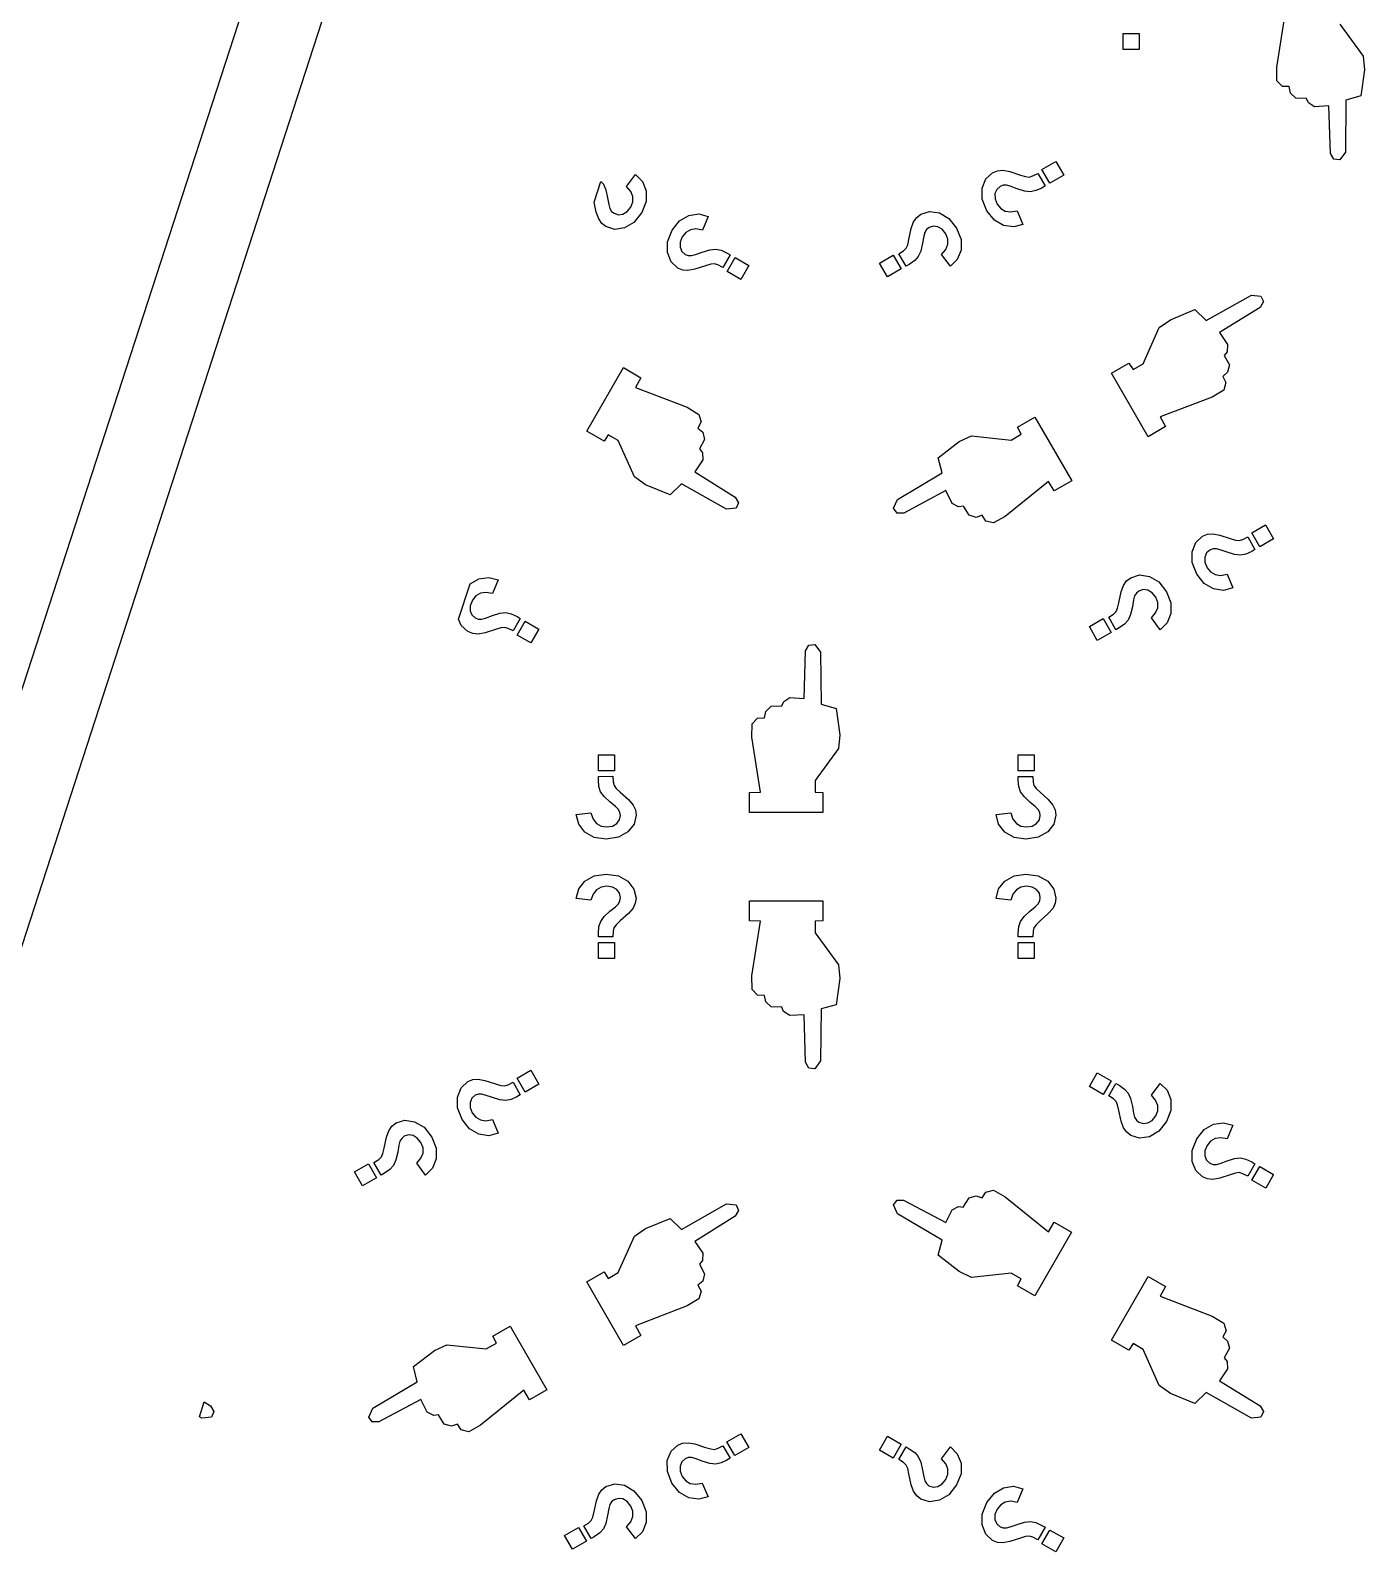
# Model space of a CAD drawing. Header units: metres. Extents: x 20 to 1108, y 20 to 485.
# Drawn here: x 593.2 to 644, y 310 to 368 of the extents above; entities that cross this region are included whole.
import ezdxf

# ---------------------------------------------------------------- set-up
doc = ezdxf.new("R2010")
doc.units = ezdxf.units.M

msp = doc.modelspace()

# ---------------------------------------------------------------- linework, layer by layer
for p, q in [((563.926, 253.826), (638.926, 484.652)), ((642.081, 484.652), (567.081, 253.826)), ((640.68, 366.6), (641.013, 368.687)), ((634.832, 367.268), (634.832, 367.877)), ((634.832, 367.877), (635.44, 367.877)), ((635.44, 367.877), (635.44, 367.268)), ((643.091, 368.241), (643.981, 367.021)), ((635.44, 367.268), (634.832, 367.268)), ((643.981, 367.021), (644.029, 366.496)), ((640.692, 366.081), (640.68, 366.6)), ((644.029, 366.496), (643.892, 365.498)), ((640.897, 365.863), (640.692, 366.081)), ((641.16, 365.853), (640.897, 365.863)), ((641.207, 365.611), (641.16, 365.853)), ((641.41, 365.418), (641.207, 365.611)), ((641.823, 365.406), (641.41, 365.418)), ((641.891, 365.237), (641.823, 365.406)), ((642.123, 365.086), (641.891, 365.237)), ((642.669, 365.12), (642.123, 365.086)), ((642.726, 363.304), (642.669, 365.12)), ((643.321, 365.338), (643.297, 363.36)), ((643.892, 365.498), (643.321, 365.338)), ((642.852, 363.084), (642.726, 363.304)), ((643.297, 363.36), (643.081, 363.062)), ((629.854, 362.569), (630.041, 362.647)), ((630.041, 362.647), (630.247, 362.664)), ((630.247, 362.664), (630.508, 362.616)), ((630.508, 362.616), (630.912, 362.484)), ((631.734, 362.701), (632.259, 363.004)), ((632.038, 362.174), (631.734, 362.701)), ((632.259, 363.004), (632.564, 362.479)), ((643.081, 363.062), (642.852, 363.084)), ((614.669, 361.454), (614.924, 362.24)), ((614.924, 362.24), (615.02, 362.132)), ((615.02, 362.132), (615.115, 361.922)), ((615.905, 362.052), (616.246, 362.501)), ((616.068, 361.859), (615.905, 362.052)), ((616.246, 362.501), (616.509, 362.241)), ((616.509, 362.241), (616.651, 361.885)), ((629.458, 361.983), (629.599, 362.335)), ((629.599, 362.335), (629.854, 362.569)), ((630.137, 362.047), (630.011, 361.935)), ((630.256, 362.092), (630.137, 362.047)), ((630.382, 362.096), (630.256, 362.092)), ((630.522, 362.058), (630.382, 362.096)), ((630.79, 361.96), (630.522, 362.058)), ((630.912, 362.484), (631.112, 362.423)), ((631.112, 362.423), (631.253, 362.408)), ((631.253, 362.408), (631.39, 362.449)), ((631.39, 362.449), (631.579, 362.547)), ((631.579, 362.547), (631.854, 362.069)), ((631.854, 362.069), (631.725, 361.99)), ((632.564, 362.479), (632.038, 362.174)), ((614.752, 361.063), (614.669, 361.454)), ((615.115, 361.922), (615.184, 361.62)), ((615.184, 361.62), (615.228, 361.366)), ((616.146, 361.662), (616.068, 361.859)), ((616.07, 361.263), (616.146, 361.46)), ((616.146, 361.46), (616.146, 361.662)), ((616.65, 361.475), (616.483, 361.052)), ((616.651, 361.885), (616.65, 361.475)), ((629.462, 361.566), (629.458, 361.983)), ((629.636, 361.123), (629.462, 361.566)), ((630.011, 361.935), (629.945, 361.775)), ((629.945, 361.775), (629.946, 361.581)), ((629.946, 361.581), (630.026, 361.375)), ((631.076, 361.872), (630.79, 361.96)), ((631.302, 361.849), (631.076, 361.872)), ((631.505, 361.891), (631.302, 361.849)), ((631.725, 361.99), (631.505, 361.891)), ((614.842, 360.811), (614.752, 361.063)), ((615.228, 361.366), (615.268, 361.209)), ((615.268, 361.209), (615.336, 361.099)), ((615.336, 361.099), (615.429, 361.025)), ((615.429, 361.025), (615.594, 360.971)), ((615.594, 360.971), (615.767, 360.993)), ((615.767, 360.993), (615.931, 361.088)), ((615.931, 361.088), (616.07, 361.263)), ((616.483, 361.052), (616.187, 360.676)), ((617.922, 360.743), (618.274, 360.946)), ((618.274, 360.946), (618.653, 361.003)), ((618.653, 361.003), (619.012, 360.904)), ((619.012, 360.904), (618.793, 360.385)), ((626.842, 360.698), (626.964, 360.868)), ((626.964, 360.868), (627.121, 360.992)), ((627.121, 360.992), (627.453, 361.095)), ((627.453, 361.095), (627.829, 361.042)), ((627.829, 361.042), (628.189, 360.829)), ((629.922, 360.766), (629.636, 361.123)), ((630.026, 361.375), (630.162, 361.209)), ((630.162, 361.209), (630.334, 361.109)), ((630.334, 361.109), (630.545, 361.078)), ((630.545, 361.078), (630.792, 361.123)), ((630.792, 361.123), (631.011, 360.604)), ((614.964, 360.64), (614.842, 360.811)), ((615.12, 360.517), (614.964, 360.64)), ((615.454, 360.412), (615.12, 360.517)), ((615.829, 360.467), (615.454, 360.412)), ((616.187, 360.676), (615.829, 360.467)), ((617.462, 359.942), (617.637, 360.385)), ((617.637, 360.385), (617.922, 360.743)), ((618.163, 360.299), (618.026, 360.131)), ((618.335, 360.401), (618.163, 360.299)), ((618.546, 360.432), (618.335, 360.401)), ((618.793, 360.385), (618.546, 360.432)), ((626.666, 360.033), (626.754, 360.447)), ((626.754, 360.447), (626.842, 360.698)), ((627.269, 360.299), (627.23, 360.148)), ((627.335, 360.405), (627.269, 360.299)), ((627.432, 360.484), (627.335, 360.405)), ((627.595, 360.537), (627.432, 360.484)), ((627.767, 360.516), (627.595, 360.537)), ((627.931, 360.42), (627.767, 360.516)), ((628.07, 360.244), (627.931, 360.42)), ((628.189, 360.829), (628.483, 360.457)), ((628.483, 360.457), (628.651, 360.031)), ((630.272, 360.563), (629.922, 360.766)), ((630.657, 360.506), (630.272, 360.563)), ((631.011, 360.604), (630.657, 360.506)), ((617.459, 359.526), (617.462, 359.942)), ((617.946, 359.928), (617.945, 359.734)), ((617.945, 359.734), (618.011, 359.574)), ((618.026, 360.131), (617.946, 359.928)), ((626.561, 359.699), (626.62, 359.829)), ((626.62, 359.829), (626.666, 360.033)), ((627.183, 359.885), (627.114, 359.583)), ((627.23, 360.148), (627.183, 359.885)), ((628.069, 359.65), (628.147, 359.845)), ((628.147, 360.046), (628.07, 360.244)), ((628.147, 359.845), (628.147, 360.046)), ((628.651, 360.031), (628.651, 359.624)), ((617.599, 359.175), (617.459, 359.526)), ((617.855, 358.938), (617.599, 359.175)), ((618.011, 359.574), (618.138, 359.46)), ((618.138, 359.46), (618.255, 359.416)), ((618.255, 359.416), (618.382, 359.412)), ((618.382, 359.412), (618.529, 359.452)), ((618.529, 359.452), (618.791, 359.549)), ((618.791, 359.549), (619.076, 359.636)), ((619.076, 359.636), (619.302, 359.661)), ((619.302, 359.661), (619.504, 359.618)), ((619.504, 359.618), (619.737, 359.511)), ((619.854, 359.442), (619.579, 358.961)), ((619.733, 358.808), (620.038, 359.335)), ((619.737, 359.511), (619.854, 359.442)), ((620.038, 359.335), (620.565, 359.03)), ((625.542, 359.125), (626.069, 359.43)), ((626.069, 359.43), (626.374, 358.903)), ((626.279, 359.486), (626.458, 359.601)), ((626.556, 359.009), (626.279, 359.486)), ((626.458, 359.601), (626.561, 359.699)), ((626.887, 359.226), (626.675, 359.074)), ((627.021, 359.376), (626.887, 359.226)), ((627.114, 359.583), (627.021, 359.376)), ((627.906, 359.456), (628.069, 359.65)), ((628.247, 359.007), (627.906, 359.456)), ((628.509, 359.267), (628.247, 359.007)), ((628.651, 359.624), (628.509, 359.267)), ((618.045, 358.861), (617.855, 358.938)), ((618.243, 358.843), (618.045, 358.861)), ((618.511, 358.893), (618.243, 358.843)), ((618.913, 359.023), (618.511, 358.893)), ((619.112, 359.084), (618.913, 359.023)), ((619.254, 359.101), (619.112, 359.084)), ((619.389, 359.061), (619.254, 359.101)), ((619.579, 358.961), (619.389, 359.061)), ((620.261, 358.503), (619.733, 358.808)), ((620.565, 359.03), (620.261, 358.503)), ((625.846, 358.6), (625.542, 359.125)), ((626.374, 358.903), (625.846, 358.6)), ((626.675, 359.074), (626.556, 359.009)), ((637.992, 356.939), (639.715, 357.907)), ((640.049, 357.441), (638.505, 356.483)), ((639.715, 357.907), (640.081, 357.867)), ((640.176, 357.658), (640.049, 357.441)), ((640.081, 357.867), (640.176, 357.658)), ((636.206, 356.672), (636.63, 356.971)), ((636.63, 356.971), (637.565, 357.354)), ((637.565, 357.354), (637.992, 356.939)), ((635.591, 355.289), (636.206, 356.672)), ((638.505, 356.483), (638.808, 356.025)), ((638.793, 355.751), (638.68, 355.608)), ((638.808, 356.025), (638.793, 355.751)), ((614.385, 352.718), (615.786, 355.143)), ((615.786, 355.143), (616.448, 354.759)), ((634.385, 354.935), (635.048, 355.318)), ((635.048, 355.318), (635.206, 355.068)), ((635.206, 355.068), (635.591, 355.289)), ((638.68, 355.608), (638.876, 355.247)), ((638.876, 355.247), (638.81, 354.97)), ((616.448, 354.759), (616.246, 354.386)), ((635.786, 352.511), (634.385, 354.935)), ((638.81, 354.97), (638.627, 354.81)), ((638.627, 354.81), (638.748, 354.576)), ((638.748, 354.576), (638.661, 354.289)), ((616.246, 354.386), (618.22, 353.632)), ((638.219, 354.021), (636.245, 353.266)), ((638.661, 354.289), (638.219, 354.021)), ((618.22, 353.632), (618.663, 353.363)), ((618.663, 353.363), (618.749, 353.076)), ((618.749, 353.076), (618.627, 352.842)), ((618.627, 352.842), (618.812, 352.682)), ((630.806, 352.868), (631.469, 353.251)), ((630.945, 352.607), (630.806, 352.868)), ((631.469, 353.251), (632.868, 350.827)), ((636.448, 352.893), (635.786, 352.511)), ((636.245, 353.266), (636.448, 352.893)), ((615.048, 352.335), (614.385, 352.718)), ((615.206, 352.585), (615.048, 352.335)), ((615.591, 352.364), (615.206, 352.585)), ((616.206, 350.982), (615.591, 352.364)), ((618.878, 352.408), (618.68, 352.045)), ((618.812, 352.682), (618.878, 352.408)), ((627.784, 351.705), (628.585, 352.326)), ((628.585, 352.326), (629.056, 352.543)), ((629.056, 352.543), (630.559, 352.383)), ((630.559, 352.383), (630.945, 352.607)), ((618.809, 351.627), (618.505, 351.171)), ((618.68, 352.045), (618.795, 351.9)), ((618.795, 351.9), (618.809, 351.627)), ((627.931, 351.129), (627.784, 351.705)), ((618.505, 351.171), (620.049, 350.212)), ((626.229, 350.12), (627.931, 351.129)), ((616.631, 350.681), (616.206, 350.982)), ((617.566, 350.3), (616.631, 350.681)), ((617.992, 350.715), (617.566, 350.3)), ((619.715, 349.745), (617.992, 350.715)), ((628.069, 350.456), (626.465, 349.599)), ((628.311, 349.966), (628.069, 350.456)), ((631.984, 350.806), (630.339, 349.472)), ((632.206, 350.445), (631.984, 350.806)), ((632.868, 350.827), (632.206, 350.445)), ((620.049, 350.212), (620.176, 349.992)), ((620.176, 349.992), (620.082, 349.784)), ((626.082, 349.785), (626.229, 350.12)), ((628.557, 349.842), (628.311, 349.966)), ((628.739, 349.868), (628.557, 349.842)), ((628.956, 349.519), (628.739, 349.868)), ((620.082, 349.784), (619.715, 349.745)), ((626.215, 349.598), (626.082, 349.785)), ((626.465, 349.599), (626.215, 349.598)), ((629.227, 349.436), (628.956, 349.519)), ((629.456, 349.516), (629.227, 349.436)), ((629.596, 349.295), (629.456, 349.516)), ((629.89, 349.226), (629.596, 349.295)), ((630.339, 349.472), (629.89, 349.226)), ((637.599, 348.479), (637.853, 348.715)), ((637.853, 348.715), (638.04, 348.79)), ((638.04, 348.79), (638.247, 348.808)), ((638.247, 348.808), (638.508, 348.76)), ((638.508, 348.76), (638.913, 348.628)), ((639.392, 348.593), (639.578, 348.691)), ((639.578, 348.691), (639.854, 348.212)), ((639.732, 348.845), (640.26, 349.15)), ((640.037, 348.318), (639.732, 348.845)), ((640.26, 349.15), (640.565, 348.622)), ((637.458, 348.125), (637.599, 348.479)), ((637.462, 347.71), (637.458, 348.125)), ((638.137, 348.192), (638.011, 348.078)), ((638.255, 348.236), (638.137, 348.192)), ((638.382, 348.24), (638.255, 348.236)), ((638.522, 348.201), (638.382, 348.24)), ((638.79, 348.104), (638.522, 348.201)), ((639.076, 348.017), (638.79, 348.104)), ((638.913, 348.628), (639.11, 348.568)), ((639.11, 348.568), (639.252, 348.552)), ((639.252, 348.552), (639.392, 348.593)), ((639.727, 348.136), (639.504, 348.034)), ((639.854, 348.212), (639.727, 348.136)), ((640.565, 348.622), (640.037, 348.318)), ((637.636, 347.268), (637.462, 347.71)), ((638.011, 348.078), (637.945, 347.917)), ((637.945, 347.917), (637.945, 347.728)), ((637.945, 347.728), (638.029, 347.518)), ((639.301, 347.992), (639.076, 348.017)), ((639.504, 348.034), (639.301, 347.992)), ((609.939, 346.897), (610.274, 347.091)), ((610.274, 347.091), (610.653, 347.147)), ((610.653, 347.147), (611.011, 347.049)), ((611.011, 347.049), (610.791, 346.529)), ((634.842, 346.843), (634.963, 347.014)), ((634.963, 347.014), (635.12, 347.137)), ((635.12, 347.137), (635.453, 347.24)), ((635.453, 347.24), (635.829, 347.186)), ((635.829, 347.186), (636.187, 346.977)), ((636.187, 346.977), (636.483, 346.602)), ((637.922, 346.909), (637.636, 347.268)), ((638.029, 347.518), (638.162, 347.354)), ((638.162, 347.354), (638.334, 347.253)), ((638.334, 347.253), (638.545, 347.222)), ((638.545, 347.222), (638.792, 347.267)), ((638.792, 347.267), (639.011, 346.747)), ((609.504, 345.557), (609.939, 346.897)), ((610.162, 346.443), (610.029, 346.277)), ((610.334, 346.544), (610.162, 346.443)), ((610.547, 346.575), (610.334, 346.544)), ((610.791, 346.529), (610.547, 346.575)), ((634.666, 346.179), (634.753, 346.592)), ((634.753, 346.592), (634.842, 346.843)), ((635.267, 346.444), (635.229, 346.293)), ((635.333, 346.549), (635.267, 346.444)), ((635.431, 346.629), (635.333, 346.549)), ((635.594, 346.682), (635.431, 346.629)), ((635.766, 346.66), (635.594, 346.682)), ((635.931, 346.565), (635.766, 346.66)), ((636.07, 346.389), (635.931, 346.565)), ((636.146, 346.192), (636.07, 346.389)), ((636.483, 346.602), (636.65, 346.176)), ((638.272, 346.706), (637.922, 346.909)), ((638.656, 346.651), (638.272, 346.706)), ((639.011, 346.747), (638.656, 346.651)), ((610.029, 346.277), (609.945, 346.07)), ((609.945, 346.07), (609.945, 345.878)), ((609.945, 345.878), (610.012, 345.719)), ((611.076, 345.78), (611.302, 345.804)), ((611.302, 345.804), (611.501, 345.763)), ((634.457, 345.744), (634.562, 345.846)), ((634.562, 345.846), (634.617, 345.971)), ((634.617, 345.971), (634.666, 346.179)), ((635.182, 346.029), (635.113, 345.728)), ((635.229, 346.293), (635.182, 346.029)), ((635.906, 345.601), (636.068, 345.793)), ((636.068, 345.793), (636.146, 345.99)), ((636.146, 345.99), (636.146, 346.192)), ((636.65, 346.176), (636.651, 345.771)), ((609.598, 345.319), (609.504, 345.557)), ((609.854, 345.082), (609.598, 345.319)), ((610.012, 345.719), (610.137, 345.605)), ((610.137, 345.605), (610.255, 345.561)), ((610.255, 345.561), (610.381, 345.556)), ((610.381, 345.556), (610.529, 345.596)), ((610.529, 345.596), (610.792, 345.693)), ((610.792, 345.693), (611.076, 345.78)), ((611.114, 345.229), (610.912, 345.166)), ((611.254, 345.244), (611.114, 345.229)), ((611.388, 345.204), (611.254, 345.244)), ((611.578, 345.106), (611.388, 345.204)), ((611.501, 345.763), (611.736, 345.656)), ((611.853, 345.583), (611.578, 345.106)), ((611.733, 344.952), (612.037, 345.479)), ((611.736, 345.656), (611.853, 345.583)), ((612.037, 345.479), (612.564, 345.175)), ((633.541, 345.271), (634.068, 345.575)), ((633.845, 344.743), (633.541, 345.271)), ((634.068, 345.575), (634.374, 345.048)), ((634.281, 345.632), (634.457, 345.744)), ((634.556, 345.153), (634.281, 345.632)), ((634.676, 345.22), (634.556, 345.153)), ((634.886, 345.369), (634.676, 345.22)), ((635.022, 345.522), (634.886, 345.369)), ((635.113, 345.728), (635.022, 345.522)), ((636.246, 345.151), (635.906, 345.601)), ((636.507, 345.411), (636.246, 345.151)), ((636.651, 345.771), (636.507, 345.411)), ((610.045, 345.006), (609.854, 345.082)), ((610.243, 344.987), (610.045, 345.006)), ((610.511, 345.036), (610.243, 344.987)), ((610.912, 345.166), (610.511, 345.036)), ((612.26, 344.648), (611.733, 344.952)), ((612.564, 345.175), (612.26, 344.648)), ((634.374, 345.048), (633.845, 344.743)), ((622.669, 342.532), (622.727, 344.349)), ((622.727, 344.349), (622.853, 344.568)), ((622.853, 344.568), (623.082, 344.591)), ((623.082, 344.591), (623.297, 344.293)), ((623.297, 344.293), (623.321, 342.316)), ((621.824, 342.246), (621.893, 342.417)), ((621.893, 342.417), (622.123, 342.568)), ((622.123, 342.568), (622.669, 342.532)), ((623.321, 342.316), (623.892, 342.155)), ((620.692, 341.571), (620.898, 341.788)), ((620.898, 341.788), (621.161, 341.801)), ((621.161, 341.801), (621.207, 342.041)), ((621.207, 342.041), (621.41, 342.234)), ((621.41, 342.234), (621.824, 342.246)), ((623.892, 342.155), (624.03, 341.152)), ((620.681, 341.056), (620.692, 341.571)), ((624.03, 341.152), (623.982, 340.632)), ((621.013, 338.966), (620.681, 341.056)), ((623.982, 340.632), (623.092, 339.412)), ((614.832, 339.776), (614.832, 340.386)), ((614.832, 340.386), (615.441, 340.386)), ((615.441, 340.386), (615.441, 339.776)), ((630.831, 340.385), (631.441, 340.386)), ((630.832, 339.776), (630.831, 340.385)), ((631.441, 340.386), (631.441, 339.776)), ((614.83, 339.416), (614.832, 339.565)), ((614.853, 339.173), (614.83, 339.416)), ((615.441, 339.776), (614.832, 339.776)), ((614.832, 339.565), (615.385, 339.566)), ((615.385, 339.566), (615.394, 339.351)), ((623.092, 339.412), (623.092, 338.966)), ((630.829, 339.416), (630.832, 339.565)), ((630.852, 339.174), (630.829, 339.416)), ((631.441, 339.776), (630.832, 339.776)), ((630.832, 339.565), (631.383, 339.565)), ((631.383, 339.565), (631.395, 339.346)), ((614.917, 338.98), (614.853, 339.173)), ((615.051, 338.793), (614.917, 338.98)), ((615.394, 339.351), (615.427, 339.215)), ((615.427, 339.215), (615.511, 339.101)), ((615.511, 339.101), (615.666, 338.958)), ((615.666, 338.958), (615.976, 338.68)), ((620.589, 338.191), (620.59, 338.954)), ((620.59, 338.954), (621.013, 338.966)), ((623.092, 338.966), (623.389, 338.955)), ((623.389, 338.955), (623.389, 338.19)), ((630.919, 338.979), (630.852, 339.174)), ((631.052, 338.793), (630.919, 338.979)), ((631.395, 339.346), (631.425, 339.218)), ((631.425, 339.218), (631.512, 339.099)), ((631.512, 339.099), (631.666, 338.958)), ((631.666, 338.958), (631.976, 338.68)), ((615.273, 338.588), (615.051, 338.793)), ((615.484, 338.41), (615.273, 338.588)), ((615.592, 338.304), (615.484, 338.41)), ((615.654, 338.191), (615.592, 338.304)), ((615.976, 338.68), (616.154, 338.469)), ((616.154, 338.469), (616.239, 338.284)), ((616.239, 338.284), (616.268, 338.086)), ((631.275, 338.585), (631.052, 338.793)), ((631.482, 338.412), (631.275, 338.585)), ((631.594, 338.304), (631.482, 338.412)), ((631.654, 338.19), (631.594, 338.304)), ((631.976, 338.68), (632.154, 338.469)), ((632.154, 338.469), (632.238, 338.284)), ((632.238, 338.284), (632.267, 338.086)), ((613.985, 338.104), (614.545, 338.173)), ((614.08, 337.742), (613.985, 338.104)), ((614.317, 337.443), (614.08, 337.742)), ((614.545, 338.173), (614.629, 337.937)), ((614.629, 337.937), (614.76, 337.77)), ((614.76, 337.77), (614.938, 337.668)), ((614.938, 337.668), (615.144, 337.636)), ((615.144, 337.636), (615.367, 337.669)), ((615.367, 337.669), (615.533, 337.765)), ((615.533, 337.765), (615.637, 337.901)), ((615.637, 337.901), (615.672, 338.068)), ((615.672, 338.068), (615.654, 338.191)), ((616.19, 337.743), (615.957, 337.448)), ((616.268, 338.086), (616.19, 337.743)), ((623.389, 338.19), (620.589, 338.191)), ((629.986, 338.104), (630.545, 338.173)), ((630.08, 337.743), (629.986, 338.104)), ((630.317, 337.443), (630.08, 337.743)), ((630.545, 338.173), (630.629, 337.937)), ((630.629, 337.937), (630.76, 337.77)), ((630.76, 337.77), (630.934, 337.67)), ((630.934, 337.67), (631.148, 337.637)), ((631.148, 337.637), (631.366, 337.67)), ((631.366, 337.67), (631.533, 337.766)), ((631.533, 337.766), (631.636, 337.901)), ((631.636, 337.901), (631.673, 338.071)), ((631.673, 338.071), (631.654, 338.19)), ((632.19, 337.743), (631.957, 337.446)), ((632.267, 338.086), (632.19, 337.743)), ((614.672, 337.239), (614.317, 337.443)), ((615.122, 337.174), (614.672, 337.239)), ((615.594, 337.241), (615.122, 337.174)), ((615.957, 337.448), (615.594, 337.241)), ((630.671, 337.24), (630.317, 337.443)), ((631.122, 337.172), (630.671, 337.24)), ((631.594, 337.243), (631.122, 337.172)), ((631.957, 337.446), (631.594, 337.243)), ((614.08, 335.271), (614.316, 335.568)), ((614.316, 335.568), (614.671, 335.773)), ((614.671, 335.773), (615.121, 335.841)), ((614.934, 335.343), (614.759, 335.243)), ((615.147, 335.376), (614.934, 335.343)), ((615.121, 335.841), (615.592, 335.771)), ((615.365, 335.344), (615.147, 335.376)), ((615.531, 335.248), (615.365, 335.344)), ((615.592, 335.771), (615.957, 335.564)), ((615.957, 335.564), (616.188, 335.27)), ((630.08, 335.271), (630.316, 335.568)), ((630.316, 335.568), (630.671, 335.773)), ((630.671, 335.773), (631.122, 335.841)), ((630.934, 335.343), (630.76, 335.243)), ((631.148, 335.376), (630.934, 335.343)), ((631.122, 335.841), (631.593, 335.771)), ((631.366, 335.344), (631.148, 335.376)), ((631.532, 335.248), (631.366, 335.344)), ((631.593, 335.771), (631.957, 335.564)), ((631.957, 335.564), (632.189, 335.27)), ((613.985, 334.909), (614.08, 335.271)), ((614.543, 334.84), (613.985, 334.909)), ((614.627, 335.075), (614.543, 334.84)), ((614.759, 335.243), (614.627, 335.075)), ((615.637, 335.109), (615.531, 335.248)), ((615.594, 334.711), (615.653, 334.82)), ((615.672, 334.942), (615.637, 335.109)), ((615.653, 334.82), (615.672, 334.942)), ((616.188, 335.27), (616.266, 334.927)), ((616.266, 334.927), (616.237, 334.726)), ((620.589, 334.058), (620.589, 334.823)), ((620.589, 334.823), (623.389, 334.823)), ((623.389, 334.823), (623.389, 334.058)), ((629.986, 334.909), (630.08, 335.271)), ((630.544, 334.84), (629.986, 334.909)), ((630.628, 335.075), (630.544, 334.84)), ((630.76, 335.243), (630.628, 335.075)), ((631.637, 335.109), (631.532, 335.248)), ((631.595, 334.711), (631.654, 334.82)), ((631.673, 334.942), (631.637, 335.109)), ((631.654, 334.82), (631.673, 334.942)), ((632.189, 335.27), (632.267, 334.927)), ((632.267, 334.927), (632.238, 334.726)), ((614.918, 334.035), (615.051, 334.22)), ((615.051, 334.22), (615.269, 334.421)), ((615.269, 334.421), (615.477, 334.595)), ((615.477, 334.595), (615.594, 334.711)), ((615.977, 334.336), (615.666, 334.055)), ((616.155, 334.546), (615.977, 334.336)), ((616.237, 334.726), (616.155, 334.546)), ((630.918, 334.035), (631.052, 334.22)), ((631.052, 334.22), (631.269, 334.421)), ((631.269, 334.421), (631.477, 334.595)), ((631.477, 334.595), (631.595, 334.711)), ((631.977, 334.336), (631.666, 334.055)), ((632.156, 334.546), (631.977, 334.336)), ((632.238, 334.726), (632.156, 334.546)), ((614.829, 333.574), (614.854, 333.844)), ((614.854, 333.844), (614.918, 334.035)), ((615.394, 333.666), (615.383, 333.447)), ((615.425, 333.796), (615.394, 333.666)), ((615.511, 333.911), (615.425, 333.796)), ((615.666, 334.055), (615.511, 333.911)), ((621.012, 334.046), (620.589, 334.058)), ((620.68, 331.959), (621.012, 334.046)), ((623.389, 334.058), (623.091, 334.046)), ((623.091, 334.046), (623.091, 333.601)), ((623.091, 333.601), (623.981, 332.38)), ((630.829, 333.574), (630.854, 333.844)), ((630.854, 333.844), (630.918, 334.035)), ((631.395, 333.666), (631.383, 333.447)), ((631.426, 333.796), (631.395, 333.666)), ((631.511, 333.911), (631.426, 333.796)), ((631.666, 334.055), (631.511, 333.911)), ((614.832, 333.447), (614.829, 333.574)), ((615.383, 333.447), (614.832, 333.447)), ((614.832, 332.627), (614.832, 333.236)), ((614.832, 333.236), (615.44, 333.236)), ((615.44, 333.236), (615.44, 332.627)), ((630.833, 333.447), (630.829, 333.574)), ((630.832, 332.627), (630.832, 333.236)), ((630.832, 333.236), (631.441, 333.236)), ((631.383, 333.447), (630.833, 333.447)), ((631.441, 333.236), (631.441, 332.627)), ((615.44, 332.627), (614.832, 332.627)), ((631.441, 332.627), (630.832, 332.627)), ((620.692, 331.441), (620.68, 331.959)), ((623.981, 332.38), (624.029, 331.856)), ((620.897, 331.223), (620.692, 331.441)), ((624.029, 331.856), (623.892, 330.858)), ((621.16, 331.212), (620.897, 331.223)), ((621.207, 330.971), (621.16, 331.212)), ((621.41, 330.777), (621.207, 330.971)), ((621.823, 330.766), (621.41, 330.777)), ((621.891, 330.596), (621.823, 330.766)), ((623.321, 330.697), (623.297, 328.72)), ((623.892, 330.858), (623.321, 330.697)), ((622.123, 330.445), (621.891, 330.596)), ((622.669, 330.48), (622.123, 330.445)), ((622.726, 328.664), (622.669, 330.48)), ((622.852, 328.443), (622.726, 328.664)), ((623.081, 328.421), (622.852, 328.443)), ((623.297, 328.72), (623.081, 328.421)), ((609.599, 327.694), (609.854, 327.929)), ((609.854, 327.929), (610.041, 328.005)), ((610.041, 328.005), (610.247, 328.024)), ((610.247, 328.024), (610.508, 327.976)), ((610.508, 327.976), (610.912, 327.844)), ((610.912, 327.844), (611.112, 327.783)), ((611.253, 327.768), (611.39, 327.809)), ((611.39, 327.809), (611.579, 327.906)), ((611.579, 327.906), (611.854, 327.429)), ((611.734, 328.061), (612.259, 328.364)), ((612.038, 327.533), (611.734, 328.061)), ((612.564, 327.837), (612.038, 327.533)), ((612.259, 328.364), (612.564, 327.837)), ((633.541, 327.741), (633.845, 328.27)), ((633.845, 328.27), (634.374, 327.965)), ((634.374, 327.965), (634.069, 327.437)), ((634.278, 327.381), (634.555, 327.859)), ((634.555, 327.859), (634.679, 327.79)), ((635.905, 327.412), (636.246, 327.86)), ((636.246, 327.86), (636.509, 327.601)), ((609.458, 327.341), (609.599, 327.694)), ((609.462, 326.925), (609.458, 327.341)), ((610.011, 327.294), (609.945, 327.134)), ((610.137, 327.407), (610.011, 327.294)), ((610.256, 327.452), (610.137, 327.407)), ((610.382, 327.456), (610.256, 327.452)), ((610.522, 327.417), (610.382, 327.456)), ((610.79, 327.319), (610.522, 327.417)), ((611.076, 327.233), (610.79, 327.319)), ((611.302, 327.208), (611.076, 327.233)), ((611.112, 327.783), (611.253, 327.768)), ((611.505, 327.25), (611.302, 327.208)), ((611.725, 327.35), (611.505, 327.25)), ((611.854, 327.429), (611.725, 327.35)), ((634.069, 327.437), (633.541, 327.741)), ((634.457, 327.268), (634.278, 327.381)), ((634.562, 327.166), (634.457, 327.268)), ((634.679, 327.79), (634.885, 327.644)), ((634.885, 327.644), (635.02, 327.491)), ((635.02, 327.491), (635.114, 327.282)), ((635.114, 327.282), (635.184, 326.98)), ((636.068, 327.219), (635.905, 327.412)), ((636.146, 327.022), (636.068, 327.219)), ((636.509, 327.601), (636.651, 327.245)), ((636.651, 327.245), (636.65, 326.833)), ((609.636, 326.484), (609.462, 326.925)), ((609.945, 327.134), (609.946, 326.941)), ((609.946, 326.941), (610.026, 326.735)), ((610.026, 326.735), (610.162, 326.568)), ((634.618, 327.04), (634.562, 327.166)), ((634.665, 326.831), (634.618, 327.04)), ((634.752, 326.422), (634.665, 326.831)), ((635.184, 326.98), (635.228, 326.726)), ((635.228, 326.726), (635.268, 326.569)), ((636.07, 326.623), (636.146, 326.82)), ((636.146, 326.82), (636.146, 327.022)), ((636.65, 326.833), (636.483, 326.411)), ((606.754, 325.807), (606.842, 326.058)), ((606.842, 326.058), (606.964, 326.228)), ((606.964, 326.228), (607.121, 326.352)), ((607.121, 326.352), (607.453, 326.455)), ((607.453, 326.455), (607.829, 326.401)), ((607.829, 326.401), (608.189, 326.189)), ((608.189, 326.189), (608.483, 325.817)), ((609.922, 326.125), (609.636, 326.484)), ((610.272, 325.922), (609.922, 326.125)), ((610.162, 326.568), (610.334, 326.469)), ((610.334, 326.469), (610.545, 326.438)), ((610.545, 326.438), (610.792, 326.483)), ((610.792, 326.483), (611.011, 325.962)), ((634.842, 326.169), (634.752, 326.422)), ((634.964, 325.999), (634.842, 326.169)), ((635.268, 326.569), (635.336, 326.458)), ((635.336, 326.458), (635.429, 326.384)), ((635.429, 326.384), (635.594, 326.33)), ((635.594, 326.33), (635.767, 326.353)), ((635.767, 326.353), (635.931, 326.447)), ((635.931, 326.447), (636.07, 326.623)), ((636.483, 326.411), (636.187, 326.036)), ((637.637, 325.744), (637.922, 326.103)), ((637.922, 326.103), (638.274, 326.306)), ((638.274, 326.306), (638.653, 326.362)), ((638.653, 326.362), (639.012, 326.264)), ((639.012, 326.264), (638.793, 325.745)), ((606.666, 325.393), (606.754, 325.807)), ((607.23, 325.507), (607.183, 325.245)), ((607.269, 325.658), (607.23, 325.507)), ((607.335, 325.765), (607.269, 325.658)), ((607.432, 325.844), (607.335, 325.765)), ((607.595, 325.898), (607.432, 325.844)), ((607.767, 325.875), (607.595, 325.898)), ((607.931, 325.779), (607.767, 325.875)), ((608.07, 325.605), (607.931, 325.779)), ((608.147, 325.406), (608.07, 325.605)), ((608.483, 325.817), (608.651, 325.391)), ((610.657, 325.866), (610.272, 325.922)), ((611.011, 325.962), (610.657, 325.866)), ((635.119, 325.876), (634.964, 325.999)), ((635.454, 325.772), (635.119, 325.876)), ((635.829, 325.827), (635.454, 325.772)), ((636.187, 326.036), (635.829, 325.827)), ((637.462, 325.301), (637.637, 325.744)), ((638.026, 325.49), (637.946, 325.287)), ((638.163, 325.659), (638.026, 325.49)), ((638.335, 325.76), (638.163, 325.659)), ((638.546, 325.791), (638.335, 325.76)), ((638.793, 325.745), (638.546, 325.791)), ((606.279, 324.846), (606.458, 324.96)), ((606.458, 324.96), (606.561, 325.059)), ((606.561, 325.059), (606.62, 325.19)), ((606.62, 325.19), (606.666, 325.393)), ((607.114, 324.943), (607.021, 324.735)), ((607.183, 325.245), (607.114, 324.943)), ((607.906, 324.817), (608.069, 325.009)), ((608.069, 325.009), (608.147, 325.205)), ((608.147, 325.205), (608.147, 325.406)), ((608.651, 324.984), (608.509, 324.626)), ((608.651, 325.391), (608.651, 324.984)), ((637.459, 324.885), (637.462, 325.301)), ((637.946, 325.287), (637.945, 325.094)), ((637.945, 325.094), (638.011, 324.934)), ((638.011, 324.934), (638.138, 324.82)), ((638.529, 324.812), (638.792, 324.908)), ((638.792, 324.908), (639.076, 324.995)), ((639.076, 324.995), (639.302, 325.021)), ((639.302, 325.021), (639.504, 324.978)), ((639.504, 324.978), (639.737, 324.871)), ((605.542, 324.484), (606.069, 324.79)), ((605.846, 323.959), (605.542, 324.484)), ((606.069, 324.79), (606.374, 324.263)), ((606.556, 324.369), (606.279, 324.846)), ((606.675, 324.434), (606.556, 324.369)), ((606.887, 324.584), (606.675, 324.434)), ((607.021, 324.735), (606.887, 324.584)), ((608.247, 324.366), (607.906, 324.817)), ((608.509, 324.626), (608.247, 324.366)), ((637.599, 324.535), (637.459, 324.885)), ((637.855, 324.297), (637.599, 324.535)), ((638.138, 324.82), (638.255, 324.776)), ((638.255, 324.776), (638.382, 324.772)), ((638.382, 324.772), (638.529, 324.812)), ((638.913, 324.382), (638.511, 324.252)), ((639.112, 324.443), (638.913, 324.382)), ((639.254, 324.46), (639.112, 324.443)), ((639.389, 324.42), (639.254, 324.46)), ((639.579, 324.321), (639.389, 324.42)), ((639.854, 324.801), (639.579, 324.321)), ((639.733, 324.167), (640.038, 324.694)), ((639.737, 324.871), (639.854, 324.801)), ((640.038, 324.694), (640.565, 324.391)), ((640.565, 324.391), (640.261, 323.862)), ((606.374, 324.263), (605.846, 323.959)), ((629.596, 323.718), (629.888, 323.787)), ((629.888, 323.787), (630.336, 323.542)), ((638.045, 324.221), (637.855, 324.297)), ((638.243, 324.203), (638.045, 324.221)), ((638.511, 324.252), (638.243, 324.203)), ((640.261, 323.862), (639.733, 324.167)), ((617.992, 322.297), (619.715, 323.267)), ((619.715, 323.267), (620.081, 323.227)), ((620.081, 323.227), (620.176, 323.018)), ((626.08, 323.229), (626.214, 323.414)), ((626.229, 322.893), (626.08, 323.229)), ((626.214, 323.414), (626.464, 323.414)), ((626.464, 323.414), (628.069, 322.558)), ((628.31, 323.046), (628.555, 323.171)), ((628.555, 323.171), (628.738, 323.145)), ((628.738, 323.145), (628.955, 323.494)), ((628.955, 323.494), (629.225, 323.576)), ((629.225, 323.576), (629.455, 323.496)), ((629.455, 323.496), (629.596, 323.718)), ((630.336, 323.542), (631.984, 322.206)), ((616.63, 322.33), (617.566, 322.712)), ((617.566, 322.712), (617.992, 322.297)), ((620.049, 322.8), (618.505, 321.841)), ((620.176, 323.018), (620.049, 322.8)), ((627.93, 321.882), (626.229, 322.893)), ((628.069, 322.558), (628.31, 323.046)), ((615.591, 320.649), (616.206, 322.032)), ((616.206, 322.032), (616.63, 322.33)), ((632.867, 322.185), (631.468, 319.762)), ((631.984, 322.206), (632.206, 322.566)), ((632.206, 322.566), (632.867, 322.185)), ((618.505, 321.841), (618.808, 321.384)), ((627.783, 321.308), (627.93, 321.882)), ((618.793, 321.11), (618.68, 320.967)), ((618.68, 320.967), (618.876, 320.607)), ((618.808, 321.384), (618.793, 321.11)), ((628.583, 320.686), (627.783, 321.308)), ((614.385, 320.294), (615.048, 320.677)), ((615.786, 317.87), (614.385, 320.294)), ((615.048, 320.677), (615.206, 320.427)), ((615.206, 320.427), (615.591, 320.649)), ((618.811, 320.329), (618.627, 320.169)), ((618.876, 320.607), (618.811, 320.329)), ((629.056, 320.468), (628.583, 320.686)), ((630.558, 320.629), (629.056, 320.468)), ((630.945, 320.406), (630.558, 320.629)), ((630.806, 320.145), (630.945, 320.406)), ((634.385, 318.077), (635.786, 320.502)), ((635.786, 320.502), (636.448, 320.119)), ((618.627, 320.169), (618.748, 319.936)), ((618.748, 319.936), (618.661, 319.649)), ((631.468, 319.762), (630.806, 320.145)), ((636.448, 320.119), (636.246, 319.746)), ((636.246, 319.746), (638.219, 318.991)), ((618.22, 319.38), (616.245, 318.625)), ((618.661, 319.649), (618.22, 319.38)), ((610.806, 318.228), (611.469, 318.61)), ((611.469, 318.61), (612.868, 316.187)), ((616.245, 318.625), (616.448, 318.253)), ((638.219, 318.991), (638.663, 318.723)), ((638.663, 318.723), (638.749, 318.436)), ((610.559, 317.743), (610.945, 317.966)), ((610.945, 317.966), (610.806, 318.228)), ((616.448, 318.253), (615.786, 317.87)), ((635.048, 317.694), (634.385, 318.077)), ((635.206, 317.945), (635.048, 317.694)), ((635.591, 317.724), (635.206, 317.945)), ((638.749, 318.436), (638.627, 318.202)), ((638.627, 318.202), (638.812, 318.041)), ((638.812, 318.041), (638.878, 317.768)), ((607.784, 317.065), (608.585, 317.686)), ((608.585, 317.686), (609.056, 317.902)), ((609.056, 317.902), (610.559, 317.743)), ((636.206, 316.341), (635.591, 317.724)), ((638.878, 317.768), (638.68, 317.404)), ((638.68, 317.404), (638.795, 317.259)), ((607.931, 316.488), (607.784, 317.065)), ((638.809, 316.986), (638.505, 316.53)), ((638.795, 317.259), (638.809, 316.986)), ((606.229, 315.48), (607.931, 316.488)), ((636.631, 316.041), (636.206, 316.341)), ((638.505, 316.53), (640.049, 315.571)), ((599.626, 315.155), (599.809, 315.721)), ((599.809, 315.721), (600.049, 315.571)), ((608.069, 315.816), (606.465, 314.958)), ((608.311, 315.325), (608.069, 315.816)), ((611.984, 316.165), (610.339, 314.831)), ((612.206, 315.805), (611.984, 316.165)), ((612.868, 316.187), (612.206, 315.805)), ((637.566, 315.659), (636.631, 316.041)), ((637.992, 316.074), (637.566, 315.659)), ((639.715, 315.105), (637.992, 316.074)), ((599.715, 315.105), (599.626, 315.155)), ((600.082, 315.144), (599.715, 315.105)), ((600.049, 315.571), (600.176, 315.353)), ((600.176, 315.353), (600.082, 315.144)), ((606.082, 315.145), (606.229, 315.48)), ((606.215, 314.957), (606.082, 315.145)), ((608.557, 315.201), (608.311, 315.325)), ((608.739, 315.228), (608.557, 315.201)), ((608.956, 314.878), (608.739, 315.228)), ((640.082, 315.144), (639.715, 315.105)), ((640.049, 315.571), (640.176, 315.353)), ((640.176, 315.353), (640.082, 315.144)), ((606.465, 314.958), (606.215, 314.957)), ((609.227, 314.795), (608.956, 314.878)), ((609.456, 314.875), (609.227, 314.795)), ((609.596, 314.654), (609.456, 314.875)), ((609.89, 314.585), (609.596, 314.654)), ((610.339, 314.831), (609.89, 314.585)), ((619.732, 314.204), (620.26, 314.509)), ((620.26, 314.509), (620.565, 313.982)), ((617.599, 313.838), (617.853, 314.074)), ((617.853, 314.074), (618.04, 314.15)), ((618.04, 314.15), (618.247, 314.167)), ((618.247, 314.167), (618.508, 314.119)), ((618.508, 314.119), (618.913, 313.988)), ((618.913, 313.988), (619.11, 313.928)), ((619.11, 313.928), (619.252, 313.911)), ((619.252, 313.911), (619.391, 313.952)), ((619.391, 313.952), (619.578, 314.05)), ((619.578, 314.05), (619.854, 313.571)), ((620.037, 313.677), (619.732, 314.204)), ((620.565, 313.982), (620.037, 313.677)), ((625.541, 313.886), (625.846, 314.413)), ((626.068, 313.581), (625.541, 313.886)), ((625.846, 314.413), (626.374, 314.109)), ((626.374, 314.109), (626.068, 313.581)), ((626.281, 313.525), (626.556, 314.003)), ((626.556, 314.003), (626.675, 313.937)), ((626.675, 313.937), (626.885, 313.787)), ((627.906, 313.555), (628.246, 314.005)), ((628.246, 314.005), (628.507, 313.744)), ((617.458, 313.485), (617.599, 313.838)), ((617.462, 313.069), (617.458, 313.485)), ((618.011, 313.438), (617.945, 313.277)), ((618.137, 313.551), (618.011, 313.438)), ((618.255, 313.596), (618.137, 313.551)), ((618.382, 313.6), (618.255, 313.596)), ((618.522, 313.561), (618.382, 313.6)), ((618.79, 313.463), (618.522, 313.561)), ((619.076, 313.376), (618.79, 313.463)), ((619.301, 313.352), (619.076, 313.376)), ((619.504, 313.394), (619.301, 313.352)), ((619.727, 313.495), (619.504, 313.394)), ((619.854, 313.571), (619.727, 313.495)), ((626.461, 313.409), (626.281, 313.525)), ((626.562, 313.315), (626.461, 313.409)), ((626.619, 313.182), (626.562, 313.315)), ((626.885, 313.787), (627.02, 313.635)), ((627.02, 313.635), (627.114, 313.429)), ((627.114, 313.429), (627.184, 313.123)), ((628.069, 313.362), (627.906, 313.555)), ((628.146, 313.166), (628.069, 313.362)), ((628.507, 313.744), (628.651, 313.387)), ((628.651, 313.387), (628.65, 312.98)), ((617.636, 312.627), (617.462, 313.069)), ((617.945, 313.277), (617.945, 313.087)), ((617.945, 313.087), (618.029, 312.877)), ((618.029, 312.877), (618.162, 312.713)), ((618.162, 312.713), (618.334, 312.612)), ((626.666, 312.975), (626.619, 313.182)), ((626.752, 312.566), (626.666, 312.975)), ((627.184, 313.123), (627.228, 312.868)), ((627.228, 312.868), (627.267, 312.711)), ((627.93, 312.592), (628.069, 312.767)), ((628.069, 312.767), (628.146, 312.965)), ((628.146, 312.965), (628.146, 313.166)), ((628.65, 312.98), (628.483, 312.556)), ((614.753, 311.951), (614.842, 312.202)), ((614.842, 312.202), (614.963, 312.373)), ((614.963, 312.373), (615.12, 312.496)), ((615.12, 312.496), (615.453, 312.6)), ((615.453, 312.6), (615.829, 312.545)), ((615.829, 312.545), (616.187, 312.336)), ((616.187, 312.336), (616.483, 311.961)), ((617.922, 312.269), (617.636, 312.627)), ((618.272, 312.066), (617.922, 312.269)), ((618.334, 312.612), (618.545, 312.581)), ((618.545, 312.581), (618.792, 312.626)), ((618.792, 312.626), (619.011, 312.107)), ((626.842, 312.314), (626.752, 312.566)), ((626.964, 312.144), (626.842, 312.314)), ((627.12, 312.019), (626.964, 312.144)), ((627.267, 312.711), (627.333, 312.606)), ((627.333, 312.606), (627.428, 312.527)), ((627.428, 312.527), (627.595, 312.475)), ((627.595, 312.475), (627.766, 312.496)), ((627.766, 312.496), (627.93, 312.592)), ((628.189, 312.184), (627.828, 311.97)), ((628.483, 312.556), (628.189, 312.184)), ((629.636, 311.889), (629.922, 312.246)), ((629.922, 312.246), (630.274, 312.45)), ((630.274, 312.45), (630.653, 312.506)), ((630.653, 312.506), (631.011, 312.408)), ((631.011, 312.408), (630.791, 311.889)), ((614.666, 311.538), (614.753, 311.951)), ((615.229, 311.652), (615.183, 311.389)), ((615.267, 311.804), (615.229, 311.652)), ((615.333, 311.908), (615.267, 311.804)), ((615.431, 311.988), (615.333, 311.908)), ((615.594, 312.041), (615.431, 311.988)), ((615.766, 312.02), (615.594, 312.041)), ((615.931, 311.924), (615.766, 312.02)), ((616.07, 311.749), (615.931, 311.924)), ((616.146, 311.551), (616.07, 311.749)), ((616.483, 311.961), (616.65, 311.535)), ((618.656, 312.01), (618.272, 312.066)), ((619.011, 312.107), (618.656, 312.01)), ((627.453, 311.916), (627.12, 312.019)), ((627.828, 311.97), (627.453, 311.916)), ((629.462, 311.446), (629.636, 311.889)), ((630.029, 311.637), (629.945, 311.43)), ((630.162, 311.803), (630.029, 311.637)), ((630.334, 311.903), (630.162, 311.803)), ((630.547, 311.935), (630.334, 311.903)), ((630.791, 311.889), (630.547, 311.935)), ((614.281, 310.991), (614.457, 311.104)), ((614.556, 310.513), (614.281, 310.991)), ((614.457, 311.104), (614.562, 311.205)), ((614.562, 311.205), (614.617, 311.33)), ((614.617, 311.33), (614.666, 311.538)), ((615.113, 311.087), (615.022, 310.881)), ((615.183, 311.389), (615.113, 311.087)), ((615.905, 310.961), (616.068, 311.153)), ((616.068, 311.153), (616.146, 311.35)), ((616.146, 311.35), (616.146, 311.551)), ((616.651, 311.13), (616.507, 310.771)), ((616.65, 311.535), (616.651, 311.13)), ((629.459, 311.029), (629.462, 311.446)), ((629.598, 310.679), (629.459, 311.029)), ((629.945, 311.43), (629.945, 311.237)), ((629.945, 311.237), (630.012, 311.078)), ((630.012, 311.078), (630.137, 310.964)), ((630.529, 310.956), (630.792, 311.052)), ((630.792, 311.052), (631.076, 311.14)), ((631.076, 311.14), (631.302, 311.163)), ((631.302, 311.163), (631.501, 311.122)), ((631.501, 311.122), (631.736, 311.016)), ((631.736, 311.016), (631.853, 310.943)), ((613.541, 310.63), (614.068, 310.935)), ((613.845, 310.103), (613.541, 310.63)), ((614.374, 310.407), (613.845, 310.103)), ((614.068, 310.935), (614.374, 310.407)), ((614.676, 310.579), (614.556, 310.513)), ((614.886, 310.729), (614.676, 310.579)), ((615.022, 310.881), (614.886, 310.729)), ((616.246, 310.511), (615.905, 310.961)), ((616.507, 310.771), (616.246, 310.511)), ((629.854, 310.442), (629.598, 310.679)), ((630.045, 310.365), (629.854, 310.442)), ((630.137, 310.964), (630.255, 310.92)), ((630.511, 310.396), (630.243, 310.347)), ((630.255, 310.92), (630.381, 310.915)), ((630.381, 310.915), (630.529, 310.956)), ((630.912, 310.526), (630.511, 310.396)), ((631.114, 310.588), (630.912, 310.526)), ((631.254, 310.604), (631.114, 310.588)), ((631.388, 310.564), (631.254, 310.604)), ((631.578, 310.465), (631.388, 310.564)), ((631.853, 310.943), (631.578, 310.465)), ((631.733, 310.312), (632.037, 310.838)), ((632.037, 310.838), (632.564, 310.534)), ((632.564, 310.534), (632.26, 310.007)), ((630.243, 310.347), (630.045, 310.365)), ((632.26, 310.007), (631.733, 310.312))]:
    msp.add_line(p, q)

doc.saveas('drawing.dxf')
